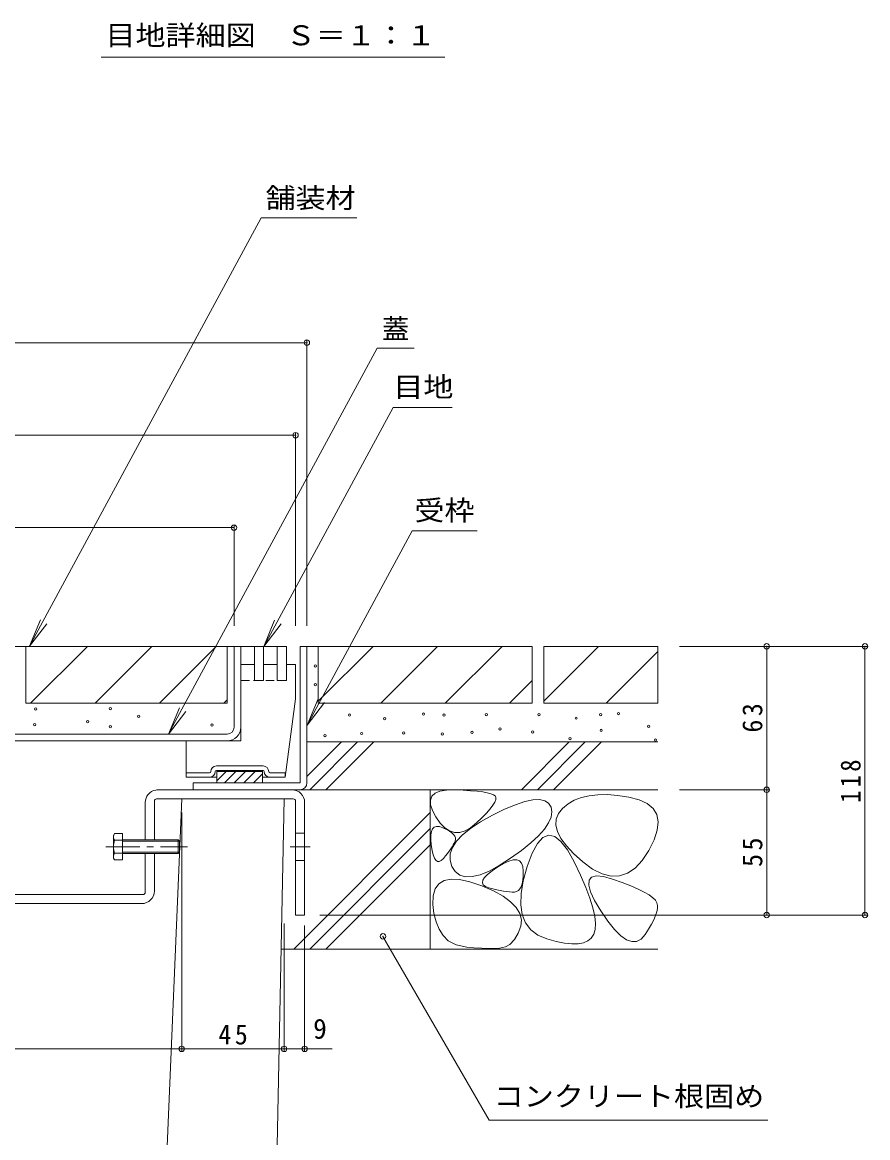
# Model space of a CAD drawing. Units: millimetres at full size, sheet at 1:3; some dimension numbers follow another scale. Extents: x -1263 to 1183, y -892 to 794.
# Drawn here: x 759.2 to 1130.5, y -524.3 to -34.5 of the extents above; entities that cross this region are included whole.
import ezdxf
from ezdxf.enums import TextEntityAlignment as Align

# ---------------------------------------------------------------- set-up
doc = ezdxf.new("R2010")
doc.units = ezdxf.units.MM
doc.header["$LTSCALE"] = 3
doc.header["$PDMODE"] = 32
doc.header["$PDSIZE"] = 2.4
doc.linetypes.add('CHAIN1', pattern=[8, 5, -1, 1, -1])
doc.linetypes.add('DASHED1', pattern=[1.8, 1.2, -0.6])
for name, color, linetype, lineweight in [('B-1', 2, 'Continuous', 18), ('B-2', 3, 'Continuous', 18), ('B-3', 4, 'Continuous', 18), ('B-4', 7, 'Continuous', 18), ('B-5', 7, 'Continuous', 18), ('B-8', 3, 'Continuous', 18), ('B-A', 2, 'Continuous', 18), ('B-E', 2, 'Continuous', 18), ('B-F', 6, 'Continuous', 9), ('F-5_F-5ﾚｲﾔ', 2, 'Continuous', 18)]:
    doc.layers.add(name, color=color, linetype=linetype, lineweight=lineweight)
doc.styles.add('ＭＳ ゴシック', font='')
doc.styles.get('ＭＳ ゴシック').set_extended_font_data('MS Gothic')

msp = doc.modelspace()

# ---------------------------------------------------------------- linework, layer by layer
at = {"layer": 'B-1'}
for p, q in [((884.233, -368.567), (884.233, -308.567)), ((881.233, -368.567), (834.233, -368.567))]:
    msp.add_line(p, q, dxfattribs=at)
for points in [[(881.233, -368.567), (881.233, -308.567), (884.233, -308.567)], [(881.233, -371.567), (834.233, -371.567), (834.233, -368.567)]]:
    msp.add_lwpolyline(points, dxfattribs=at)
msp.add_arc((881.233, -368.567), 3, 270, 0, dxfattribs=at)
at = {"layer": 'B-2'}
for p, q in [((543.233, -308.567), (875.233, -308.567)), ((852.233, -344.067), (852.233, -308.567)), ((855.233, -316.567), (855.233, -308.567)), ((569.233, -347.067), (849.233, -347.067)), ((569.233, -350.067), (849.233, -350.067))]:
    msp.add_line(p, q, dxfattribs=at)
at = {"layer": 'B-2', "linetype": 'DASHED1'}
for p, q in [((855.233, -344.067), (855.233, -316.567)), ((875.233, -323.567), (855.233, -323.567))]:
    msp.add_line(p, q, dxfattribs=at)
at = {"layer": 'B-2'}
for radius in [3, 6]:
    msp.add_arc((849.233, -344.067), radius, 270, 0, dxfattribs=at)
at = {"layer": 'B-3'}
for p, q in [((855.233, -316.567), (859.233, -316.567)), ((855.233, -350.067), (855.233, -316.567)), ((865.233, -323.567), (865.233, -316.567)), ((875.233, -323.567), (875.233, -316.567)), ((875.233, -316.567), (879.233, -316.567)), ((879.233, -331.567), (879.233, -316.567)), ((865.233, -323.567), (861.233, -323.567)), ((875.233, -323.567), (871.233, -323.567)), ((879.233, -331.567), (874.733, -366.067)), ((855.233, -350.067), (831.233, -350.067)), ((831.233, -366.067), (831.233, -350.067)), ((844.483, -361.067), (864.983, -361.067)), ((841.483, -364.067), (831.233, -364.067)), ((844.733, -366.067), (831.233, -366.067)), ((844.483, -363.067), (864.983, -363.067)), ((844.733, -363.067), (844.733, -368.567)), ((864.733, -363.167), (844.733, -363.167)), ((864.733, -363.267), (844.733, -363.267)), ((864.733, -363.367), (844.733, -363.367)), ((864.733, -363.467), (844.733, -363.467)), ((864.733, -363.567), (844.733, -363.567)), ((848.776, -363.567), (844.733, -367.61)), ((853.019, -363.567), (848.019, -368.567)), ((857.261, -363.567), (852.261, -368.567)), ((861.504, -363.567), (856.504, -368.567)), ((864.733, -364.581), (860.747, -368.567)), ((864.733, -363.067), (864.733, -368.567)), ((867.983, -366.067), (864.733, -366.067)), ((867.983, -364.067), (874.733, -364.067)), ((867.983, -366.067), (874.733, -366.067)), ((874.733, -366.067), (874.733, -364.067)), ((844.733, -368.567), (864.733, -368.567))]:
    msp.add_line(p, q, dxfattribs=at)
for points in [[(859.233, -316.567), (861.233, -316.567), (861.233, -323.567)], [(865.233, -316.567), (871.233, -316.567), (871.233, -323.567)]]:
    msp.add_lwpolyline(points, dxfattribs=at)
for centre, radius, start, end in [((844.483, -363.567), 2.5, 90, 180), ((864.983, -363.567), 2.5, 0, 90), ((841.483, -363.567), 2.5, 270, 0), ((841.483, -363.567), 0.5, 270, 0), ((844.483, -363.567), 0.5, 90, 180), ((864.983, -363.567), 0.5, 0, 90), ((867.983, -363.567), 2.5, 180, 270), ((867.983, -363.567), 0.5, 180, 270)]:
    msp.add_arc(centre, radius, start, end, dxfattribs=at)
at = {"layer": 'B-4'}
for p, q in [((534.233, -175.209), (884.233, -175.209)), ((884.233, -174.309), (884.233, -299.567)), ((879.233, -214.945), (879.233, -299.567)), ((879.233, -215.845), (539.233, -215.845)), ((566.233, -256.428), (852.233, -256.428)), ((852.233, -255.528), (852.233, -299.567)), ((1130.243, -308.567), (1047.947, -308.567)), ((1086.196, -308.567), (1086.196, -371.567)), ((1129.343, -308.567), (1129.343, -426.567)), ((1087.096, -371.567), (1047.947, -371.567)), ((1086.196, -371.567), (1086.196, -426.567)), ((829.233, -486.242), (829.233, -381.567)), ((874.233, -486.242), (874.233, -430.225)), ((1130.243, -426.567), (889.921, -426.567)), ((883.233, -486.242), (883.233, -431.19)), ((829.233, -485.342), (589.233, -485.342)), ((874.233, -485.342), (829.233, -485.342)), ((883.233, -485.342), (874.233, -485.342)), ((883.233, -485.342), (895.367, -485.342))]:
    msp.add_line(p, q, dxfattribs=at)
for p in [(884.233, -175.209), (879.233, -215.845), (852.233, -256.428), (1086.196, -308.567), (1129.343, -308.567), (1086.196, -371.567), (1086.196, -426.567), (1129.343, -426.567), (829.233, -485.342), (874.233, -485.342), (883.233, -485.342)]:
    msp.add_point(p, dxfattribs=at)
at = {"layer": 'B-5'}
for p, q in [((762.404, -308.538), (864.186, -120.382)), ((906.11, -120.382), (864.186, -120.382)), ((823.484, -347.021), (915.153, -177.56)), ((931.377, -177.56), (915.153, -177.56)), ((865.28, -308.613), (922.061, -203.647)), ((948.062, -203.647), (922.061, -203.647)), ((884.344, -343.145), (930.461, -257.894)), ((959.058, -257.894), (930.461, -257.894)), ((762.404, -308.538), (767.188, -296.989)), ((762.404, -308.538), (770.014, -298.621)), ((865.28, -308.613), (870.064, -297.065)), ((865.28, -308.613), (872.89, -298.697)), ((884.344, -343.145), (889.128, -331.597)), ((823.449, -347.067), (828.232, -335.519)), ((823.449, -347.067), (831.058, -337.15)), ((884.344, -343.145), (891.954, -333.228))]:
    msp.add_line(p, q, dxfattribs=at)
msp.add_lwpolyline([(917.648, -435.945), (964.248, -516.659), (1086.623, -516.659)], dxfattribs=at)
msp.add_point((917.648, -435.945), dxfattribs=at)
at = {"layer": 'B-8'}
for p, q in [((818.833, -371.567), (877.633, -371.567)), ((813.233, -393.567), (813.233, -377.167)), ((817.233, -393.567), (817.233, -376.567)), ((818.233, -375.567), (878.233, -375.567)), ((879.233, -376.567), (879.233, -426.567)), ((883.233, -377.167), (883.233, -426.567)), ((813.233, -416.567), (813.233, -399.567)), ((817.233, -415.967), (817.233, -399.567)), ((812.233, -417.567), (606.233, -417.567)), ((811.633, -421.567), (606.833, -421.567)), ((883.233, -426.567), (879.233, -426.567))]:
    msp.add_line(p, q, dxfattribs=at)
at = {"layer": 'B-8', "linetype": 'DASHED1'}
for p, q in [((879.233, -390.567), (883.233, -390.567)), ((813.233, -393.567), (817.233, -393.567)), ((813.233, -399.567), (817.233, -399.567)), ((879.233, -402.567), (883.233, -402.567))]:
    msp.add_line(p, q, dxfattribs=at)
at = {"layer": 'B-8', "linetype": 'CHAIN1'}
msp.add_line((876.818, -396.567), (885.648, -396.567), dxfattribs=at)
at = {"layer": 'B-8'}
for centre, radius, start, end in [((818.833, -377.167), 5.6, 100.3876, 180), ((818.833, -377.167), 5.6, 90, 100.3876), ((877.633, -377.167), 5.6, 0, 90), ((818.233, -376.567), 1, 90, 180), ((878.233, -376.567), 1, 0, 90), ((811.633, -415.967), 5.6, 270, 0), ((812.233, -416.567), 1, 270, 0)]:
    msp.add_arc(centre, radius, start, end, dxfattribs=at)
at = {"layer": 'B-A', "color": 6, "lineweight": 9}
for p, q in [((865.233, -308.567), (865.233, -323.567)), ((871.233, -308.567), (875.233, -308.567)), ((871.233, -323.567), (871.233, -308.567)), ((875.233, -308.567), (875.233, -323.567)), ((875.233, -323.567), (871.233, -323.567))]:
    msp.add_line(p, q, dxfattribs=at)
at = {"layer": 'B-A'}
for p, q in [((799.702, -390.794), (799.255, -391.567)), ((799.255, -401.567), (799.255, -391.567)), ((799.702, -390.794), (803.255, -390.794)), ((803.255, -390.794), (803.255, -402.341)), ((799.702, -393.68), (803.255, -393.68)), ((803.255, -393.567), (827.714, -393.567)), ((803.255, -394.109), (828.255, -394.109)), ((827.714, -393.567), (827.714, -399.567)), ((828.255, -394.109), (827.714, -393.567)), ((828.255, -399.026), (828.255, -394.109)), ((799.255, -401.567), (799.702, -402.341)), ((799.702, -399.454), (803.255, -399.454)), ((803.255, -399.026), (828.255, -399.026)), ((803.255, -399.567), (827.714, -399.567)), ((828.255, -399.026), (827.714, -399.567)), ((799.702, -402.341), (803.255, -402.341))]:
    msp.add_line(p, q, dxfattribs=at)
at = {"layer": 'B-A', "linetype": 'CHAIN1'}
msp.add_line((795.894, -396.567), (831.788, -396.567), dxfattribs=at)
at = {"layer": 'B-A', "color": 6, "lineweight": 9}
msp.add_lwpolyline([(865.233, -323.567), (861.233, -323.567), (861.233, -308.567), (865.233, -308.567)], dxfattribs=at)
at = {"layer": 'B-A'}
for centre, radius, start, end in [((802.653, -392.497), 3.408, 150.00002, 175.61575), ((802.102, -392.147), 2.848, 181.8087, 212.57556), ((808.809, -396.567), 9.553, 162.41205, 197.58797), ((802.653, -400.637), 3.408, 184.38426, 210), ((802.102, -400.987), 2.848, 147.42445, 178.19131)]:
    msp.add_arc(centre, radius, start, end, dxfattribs=at)
at = {"layer": 'B-E'}
for p, q in [((760.733, -333.567), (760.733, -308.567)), ((849.233, -308.567), (760.733, -308.567)), ((787.88, -308.567), (762.88, -333.567)), ((791.164, -333.567), (816.164, -308.567)), ((819.448, -333.567), (844.448, -308.567)), ((889.233, -308.567), (884.233, -308.567)), ((983.233, -308.567), (889.233, -308.567)), ((889.233, -308.567), (889.233, -333.567)), ((889.233, -332.714), (913.38, -308.567)), ((916.664, -333.567), (941.664, -308.567)), ((944.948, -333.567), (969.948, -308.567)), ((983.233, -308.567), (983.233, -333.567)), ((1038.433, -308.567), (988.233, -308.567)), ((988.233, -308.567), (988.233, -333.567)), ((988.233, -332.714), (1012.38, -308.567)), ((1038.433, -308.567), (1038.433, -333.567)), ((1015.664, -333.567), (1038.433, -310.798)), ((973.233, -333.567), (983.233, -323.567)), ((847.733, -333.567), (849.233, -332.067)), ((889.233, -333.567), (983.233, -333.567)), ((988.233, -333.567), (1038.433, -333.567)), ((884.233, -350.567), (1038.433, -350.567)), ((884.233, -365.754), (899.42, -350.567)), ((885.491, -371.567), (906.491, -350.567)), ((892.562, -371.567), (913.562, -350.567)), ((978.42, -371.567), (999.42, -350.567)), ((985.491, -371.567), (1006.491, -350.567)), ((992.562, -371.567), (1013.562, -350.567)), ((877.633, -371.567), (1038.433, -371.567)), ((938.433, -371.567), (938.433, -441.567)), ((878.42, -441.567), (938.433, -381.554)), ((885.491, -441.567), (938.433, -388.625)), ((892.562, -441.567), (938.433, -395.696)), ((872.913, -441.567), (1038.433, -441.567))]:
    msp.add_line(p, q, dxfattribs=at)
for points in [[(849.233, -308.567), (849.233, -333.567), (760.733, -333.567)], [(946.305, -437.964), (944.073, -435.571), (942.285, -432.768), (940.944, -429.556), (940.047, -425.934), (939.597, -421.903), (939.732, -418.068), (940.593, -415.036), (942.18, -412.806), (944.493, -411.379), (947.532, -410.754), (951.297, -410.932), (955.788, -411.912), (961.005, -413.695), (966.138, -415.931), (970.38, -418.27), (973.728, -420.713), (976.185, -423.259), (977.748, -425.909), (978.42, -428.662), (978.198, -431.519), (977.085, -434.479)], [(977.085, -434.479), (975.385, -437.242), (973.407, -439.51)], [(946.305, -437.964), (949.809, -439.588), (954.541, -440.64)], [(954.541, -440.64), (957.615, -441.004), (961.012, -441.165), (964.733, -441.327)], [(973.407, -439.51), (971.447, -440.559), (968.778, -441.125), (964.733, -441.327)]]:
    msp.add_lwpolyline(points, dxfattribs=at)
for points in [[(966.954, -374.265), (967.279, -374.932), (967.216, -375.833), (966.765, -376.968), (965.927, -378.336), (964.702, -379.938), (963.088, -381.773), (961.087, -383.842), (958.698, -386.145), (956.16, -388.22), (953.709, -389.609), (951.345, -390.31), (949.07, -390.324), (946.881, -389.651), (944.781, -388.291), (942.768, -386.244), (940.842, -383.509), (939.325, -380.63), (938.536, -378.15), (938.476, -376.068), (939.143, -374.383), (940.539, -373.098), (942.664, -372.21), (945.517, -371.721), (949.099, -371.629), (952.83, -371.765), (956.133, -371.956), (959.007, -372.202), (961.454, -372.504), (963.472, -372.861), (965.061, -373.274), (966.222, -373.742)], [(991.485, -379.183), (991.878, -381.308), (991.524, -383.629), (990.42, -386.144), (988.569, -388.855), (985.968, -391.76), (982.62, -394.861), (978.522, -398.156), (973.677, -401.647), (968.706, -404.842), (964.236, -407.251), (960.264, -408.874), (956.793, -409.711), (953.82, -409.762), (951.348, -409.027), (949.374, -407.506), (947.901, -405.199), (947.108, -402.485), (947.178, -399.745), (948.11, -396.977), (949.905, -394.183), (952.562, -391.361), (956.082, -388.513), (960.464, -385.637), (965.709, -382.735), (971.078, -380.128), (975.834, -378.139), (979.976, -376.768), (983.505, -376.015), (986.42, -375.88), (988.722, -376.363), (990.41, -377.464)], [(1005.405, -403.183), (1009.743, -406.35), (1013.88, -408.436), (1017.813, -409.44), (1021.545, -409.363), (1025.073, -408.204), (1028.4, -405.964), (1031.523, -402.642), (1034.445, -398.239), (1036.773, -393.546), (1038.12, -389.356), (1038.483, -385.668), (1037.865, -382.483), (1036.263, -379.8), (1033.68, -377.62), (1030.113, -375.942), (1025.565, -374.767), (1020.701, -374.036), (1016.19, -373.69), (1012.031, -373.73), (1008.225, -374.155), (1004.771, -374.965), (1001.67, -376.162), (998.921, -377.744), (996.525, -379.711), (994.721, -381.968), (993.75, -384.418), (993.611, -387.061), (994.305, -389.899), (995.831, -392.929), (998.19, -396.154), (1001.381, -399.572)], [(949.341, -394.18), (948.985, -394.941), (948.547, -395.754), (948.026, -396.617), (947.422, -397.532), (946.736, -398.498), (945.967, -399.515), (945.115, -400.584), (944.18, -401.703), (943.242, -402.613), (942.382, -403.052), (941.6, -403.02), (940.894, -402.517), (940.266, -401.544), (939.716, -400.1), (939.243, -398.186), (938.847, -395.801), (938.615, -393.39), (938.634, -391.399), (938.903, -389.829), (939.423, -388.679), (940.193, -387.948), (941.214, -387.638), (942.486, -387.748), (944.008, -388.277), (945.532, -389.017), (946.812, -389.756), (947.846, -390.495), (948.636, -391.233), (949.18, -391.97), (949.478, -392.707), (949.532, -393.444)], [(1010.213, -435.039), (1010.835, -432.935), (1010.972, -430.298), (1010.625, -427.127), (1009.793, -423.422), (1008.477, -419.184), (1006.676, -414.41), (1004.391, -409.103), (1001.621, -403.263), (998.663, -397.949), (995.813, -394.224), (993.071, -392.087), (990.437, -391.538), (987.911, -392.579), (985.493, -395.207), (983.183, -399.425), (980.981, -405.231), (979.236, -411.502), (978.296, -417.116), (978.162, -422.074), (978.833, -426.374), (980.31, -430.018), (982.592, -433.004), (985.68, -435.334), (989.573, -437.006), (993.654, -438.152), (997.307, -438.9), (1000.53, -439.25), (1003.325, -439.202), (1005.69, -438.758), (1007.627, -437.915), (1009.135, -436.676)], [(975.409, -416.472), (974.359, -416.471), (973.207, -416.404), (971.953, -416.27), (970.598, -416.07), (969.141, -415.802), (967.582, -415.468), (965.922, -415.067), (964.16, -414.6), (962.634, -414.018), (961.682, -413.276), (961.305, -412.372), (961.501, -411.308), (962.272, -410.082), (963.617, -408.696), (965.536, -407.148), (968.029, -405.44), (970.638, -403.904), (972.903, -402.874), (974.824, -402.349), (976.402, -402.33), (977.636, -402.817), (978.527, -403.81), (979.075, -405.308), (979.278, -407.312), (979.246, -409.43), (979.085, -411.27), (978.794, -412.832), (978.375, -414.116), (977.827, -415.122), (977.15, -415.85), (976.344, -416.3)], [(1037.956, -421.196), (1038.178, -422.339), (1038.152, -423.653), (1037.875, -425.139), (1037.35, -426.795), (1036.574, -428.623), (1035.55, -430.622), (1034.275, -432.792), (1032.751, -435.134), (1031.005, -437.096), (1029.063, -438.126), (1026.924, -438.225), (1024.59, -437.394), (1022.06, -435.631), (1019.334, -432.937), (1016.412, -429.312), (1013.294, -424.756), (1010.561, -420.144), (1008.795, -416.353), (1007.996, -413.381), (1008.163, -411.228), (1009.297, -409.896), (1011.397, -409.383), (1014.464, -409.691), (1018.498, -410.818), (1022.754, -412.325), (1026.489, -413.772), (1029.703, -415.159), (1032.396, -416.486), (1034.568, -417.753), (1036.218, -418.961), (1037.348, -420.108)]]:
    msp.add_lwpolyline(points, close=True, dxfattribs=at)
at = {"layer": 'B-E', "color": 7}
for centre in [(887.963, -317.186), (887.963, -325.447), (765.144, -336.081), (797.856, -335.925), (935.45, -338.316), (1021.102, -338.092), (764.722, -342.958), (787.887, -341.689), (810.342, -339.245), (842.523, -343.135), (902.939, -338.765), (918.41, -340.334), (944.419, -338.765), (963.029, -338.54), (986.124, -338.54), (1002.492, -340.11), (1013.254, -338.54), (797.856, -343.87), (892.176, -347.733), (908.32, -346.836), (926.706, -346.612), (943.747, -347.061), (956.751, -346.388), (969.083, -344.818), (983.433, -346.164), (1013.478, -345.491), (1034.309, -343.636), (999.801, -349.079), (1037.353, -349.723)]:
    msp.add_circle(centre, 0.5, dxfattribs=at)
at = {"layer": 'B-F'}
for p, q in [((821.229, -567.649), (829.233, -375.567)), ((874.233, -375.567), (829.233, -375.567)), ((869.233, -625.567), (874.233, -375.567))]:
    msp.add_line(p, q, dxfattribs=at)
at = {"layer": 'F-5_F-5ﾚｲﾔ', "color": 7}
msp.add_line((944.868, -49.839), (793.934, -49.839), dxfattribs=at)

# ---------------------------------------------------------------- texts
at = {"layer": 'B-4', "color": 2, "style": 'ＭＳ ゴシック'}
msp.add_text('9', height=8.798, dxfattribs=at).set_placement((886.989, -483.542), align=Align.BOTTOM_LEFT)
at = {"layer": 'B-4', "color": 2, "char_height": 8.798, "attachment_point": 7, "rotation": 90, "style": 'ＭＳ ゴシック'}
for s, insert in [('\\T1.27;\\W0.95;63', (1084.396, -346.442)), ('\\T1.27;\\W0.9;118', (1127.543, -377.317)), ('\\T1.27;\\W0.95;55', (1084.396, -405.442))]:
    msp.add_mtext(s, dxfattribs=dict(at, insert=insert))
at = {"layer": 'B-4', "color": 2, "insert": (845.358, -483.542), "char_height": 8.798, "attachment_point": 7, "style": 'ＭＳ ゴシック'}
msp.add_mtext('\\T1.27;\\W0.95;45', dxfattribs=at)
at = {"layer": 'B-5', "color": 2, "style": 'ＭＳ ゴシック', "width": 1.1}
for s, p in [('舗装材', (866.034, -118.706)), ('目地', (922.2, -201.64)), ('受枠', (931.463, -255.886)), ('コンクリート根固め', (966.286, -513.187))]:
    msp.add_text(s, height=8.798, dxfattribs=at).set_placement(p, align=Align.BOTTOM_LEFT)
at = {"layer": 'B-5', "color": 2, "style": 'ＭＳ ゴシック'}
msp.add_text('蓋', height=8.798, dxfattribs=at).set_placement((917.202, -176.168), align=Align.BOTTOM_LEFT)
at = {"layer": 'F-5_F-5ﾚｲﾔ', "style": 'ＭＳ ゴシック', "width": 1.1}
msp.add_text('目地詳細図\u3000Ｓ＝１：１', height=8.798, dxfattribs=at).set_placement((795.744, -47.259), align=Align.BOTTOM_LEFT)

doc.saveas('drawing.dxf')
